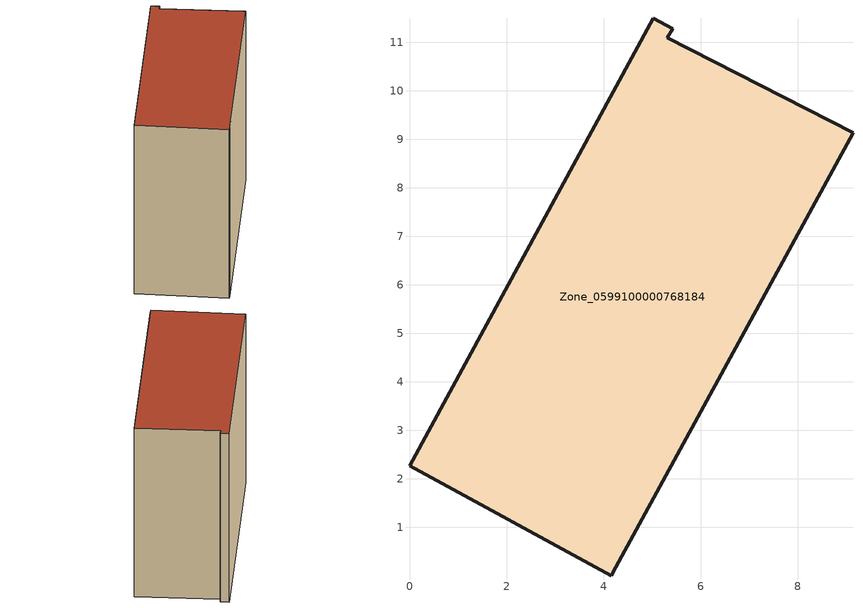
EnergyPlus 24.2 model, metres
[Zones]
Zone_0599100000768184
 floor ground (C_G): 9.14,9.14 4.25,0.18 4.16,0.01 0,2.27 5.02,11.49 5.42,11.27 5.31,11.09 z0
 wall outside (C_F): 4.25,0.18 9.14,9.14 5.31,11.09 5.42,11.27 5.02,11.49 0,2.27 4.16,0.01 4.25,0.18 z0:10.09
 roof outside (C_R): 4.16,0.01 4.25,0.18 9.14,9.14 5.31,11.09 5.42,11.27 5.02,11.49 0,2.27 z10.09
[BUILDING]
Pand.0599100000768184: North Axis=0; Terrain=City; Loads Convergence Tolerance Value=0.04; Temperature Convergence Tolerance Value=0.4; Solar Distribution=FullExterior; Maximum Number of Warmup Days=25; Minimum Number of Warmup Days=1
[Site:Location]
Rotterdam.The.Hague.AP_ZH_NLD Design_Conditions: Latitude=51.96; Longitude=4.45; Time Zone=1; Elevation=-4.5
[SITE:GROUNDTEMPERATURE:BUILDINGSURFACE]
18, 18, 18, 18, 18, 18, 18, 18, 18, 18, 18, 18
[MATERIAL] Thermal Absorptance=0.9; Solar Absorptance=0.7; Visible Absorptance=0.7
Name | Roughness | Thickness | Conductivity | Density | Specific Heat
G.TI.2006-2014 | MediumSmooth | 0.15 | 0.06 | 540 | 1210
F.TI.2006-2014 | Rough | 0.3 | 0.12 | 1920 | 840
R.TI.2006-2014 | MediumRough | 0.2 | 0.08 | 1500 | 1000
[CONSTRUCTION]
C_G: G.TI.2006-2014
C_F: F.TI.2006-2014
C_R: R.TI.2006-2014
[ZONE]
Zone_0599100000768184: Type=1; Multiplier=1; Ceiling Height=Autocalculate; Volume=Autocalculate; Floor Area=autocalculate; Part of Total Floor Area=Yes
[ZONEINFILTRATION:DESIGNFLOWRATE]
Infil_Zone_0599100000768184: Zone or ZoneList or Space or SpaceList=Zone_0599100000768184; Schedule=AlwaysOn; Design Flow Rate Calculation Method=Flow/Area; Flow Rate per Floor Area=0.0015; Constant Term Coefficient=1; Temperature Term Coefficient=0; Velocity Term Coefficient=0; Velocity Squared Term Coefficient=0
[HVACTEMPLATE:ZONE:IDEALLOADSAIRSYSTEM]
Zone_0599100000768184: Maximum Heating Supply Air Temperature=50; Minimum Cooling Supply Air Temperature=13; Maximum Heating Supply Air Humidity Ratio=0.0156; Minimum Cooling Supply Air Humidity Ratio=0.0077; Heating Limit=NoLimit; Cooling Limit=NoLimit; Dehumidification Control Type=ConstantSensibleHeatRatio; Cooling Sensible Heat Ratio=0.7; Dehumidification Setpoint=60; Humidification Control Type=None; Humidification Setpoint=30; Outdoor Air Method=None; Outdoor Air Flow Rate per Person=0.00944; Outdoor Air Flow Rate per Zone Floor Area=0; Outdoor Air Flow Rate per Zone=0; Demand Controlled Ventilation Type=None; Outdoor Air Economizer Type=NoEconomizer; Heat Recovery Type=None; Sensible Heat Recovery Effectiveness=0.7; Latent Heat Recovery Effectiveness=0.65
[ZONECONTROL:THERMOSTAT]
ThermostatControl_Zone_0599100000768184: Zone or ZoneList=Zone_0599100000768184; Control Type Schedule=DualSetpointControlType; Control 1=Thermostat_Zone_0599100000768184; Temperature Difference Between Cutout And Setpoint=0
[THERMOSTATSETPOINT:DUALSETPOINT]
Thermostat_Zone_0599100000768184: Heating Setpoint Temperature Schedule=HeatingSetpoint_Zone_0599100000768184; Cooling Setpoint Temperature Schedule=CoolingSetpoint_Zone_0599100000768184
[SCHEDULE:COMPACT]
HeatingSetpoint_Zone_0599100000768184: Through: 12/31, For: AllDays, Until: 24:00, 21
CoolingSetpoint_Zone_0599100000768184: Through: 12/31, For: AllDays, Until: 24:00, 24
DualSetpointControlType: Through: 12/31, For: AllDays, Until: 24:00, 4
AlwaysOn: Through: 12/31, For: AllDays, Until: 24:00, 1
